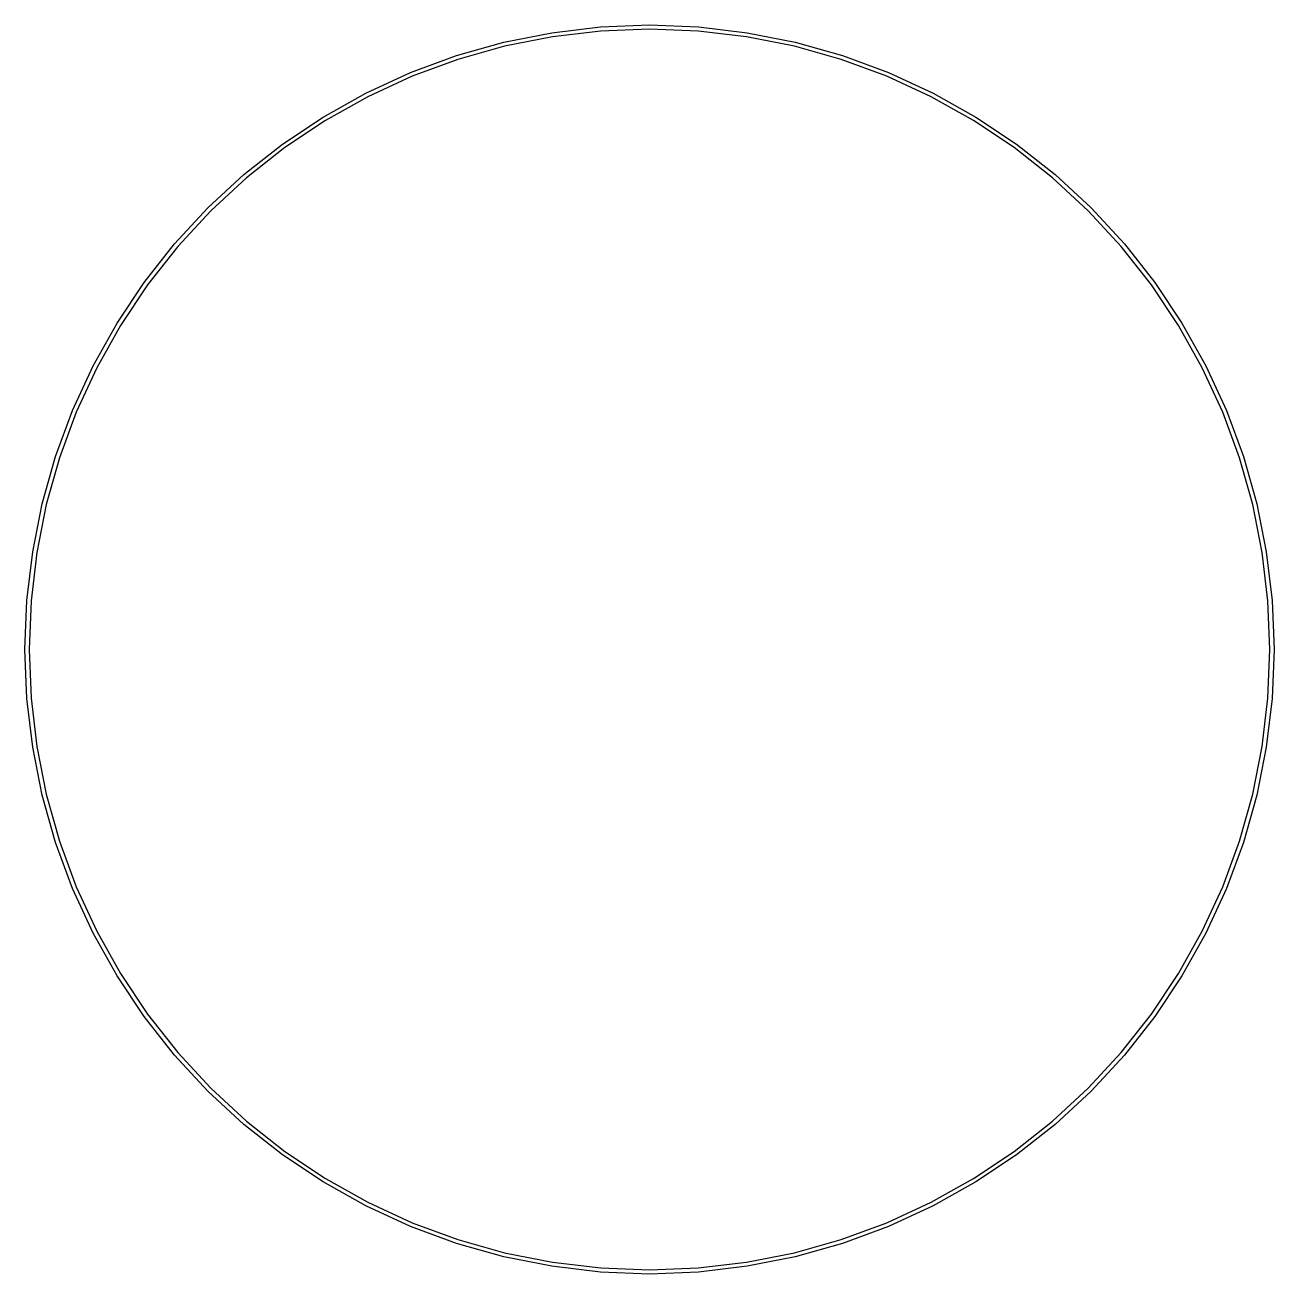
# Model space of a CAD drawing. Extents: x 122.7 to 174.3, y -130.8 to -79.2.
import ezdxf

# ---------------------------------------------------------------- set-up
doc = ezdxf.new("R2010")
doc.units = 0
doc.header["$MEASUREMENT"] = 0
doc.layers.add('BLACK', color=7, linetype='CONTINUOUS')

msp = doc.modelspace()

# ---------------------------------------------------------------- linework, layer by layer
at = {"layer": 'BLACK', "linetype": 'CONTINUOUS'}
for p, q in [((144.462, -79.5072), (146.475, -79.269)), ((146.488, -79.4385), (144.489, -79.6751)), ((146.475, -79.269), (148.5, -79.1895)), ((148.5, -79.3595), (146.488, -79.4385)), ((148.5, -79.1895), (150.525, -79.269)), ((150.512, -79.4385), (148.5, -79.3595)), ((152.511, -79.6751), (150.512, -79.4385)), ((150.525, -79.269), (152.538, -79.5072)), ((140.524, -80.4527), (142.475, -79.9026)), ((142.475, -79.9026), (144.462, -79.5072)), ((144.489, -79.6751), (142.514, -80.0679)), ((154.486, -80.0679), (152.511, -79.6751)), ((152.538, -79.5072), (154.525, -79.9026)), ((154.525, -79.9026), (156.476, -80.4527)), ((138.623, -81.1542), (140.524, -80.4527)), ((142.514, -80.0679), (140.577, -80.6144)), ((156.423, -80.6144), (154.486, -80.0679)), ((156.476, -80.4527), (158.377, -81.1542)), ((140.577, -80.6144), (138.688, -81.3112)), ((158.312, -81.3112), (156.423, -80.6144)), ((136.782, -82.0026), (138.623, -81.1542)), ((138.688, -81.3112), (136.859, -82.1541)), ((160.141, -82.1541), (158.312, -81.3112)), ((158.377, -81.1542), (160.218, -82.0026)), ((135.014, -82.9929), (136.782, -82.0026)), ((160.218, -82.0026), (161.986, -82.9929)), ((136.859, -82.1541), (135.103, -83.1378)), ((161.897, -83.1378), (160.141, -82.1541)), ((133.329, -84.1188), (135.014, -82.9929)), ((161.986, -82.9929), (163.671, -84.1188)), ((135.103, -83.1378), (133.429, -84.2564)), ((163.571, -84.2564), (161.897, -83.1378)), ((131.737, -85.3735), (133.329, -84.1188)), ((163.671, -84.1188), (165.263, -85.3735)), ((133.429, -84.2564), (131.848, -85.5028)), ((165.152, -85.5028), (163.571, -84.2564)), ((130.249, -86.7492), (131.737, -85.3735)), ((131.848, -85.5028), (130.369, -86.8694)), ((166.631, -86.8694), (165.152, -85.5028)), ((165.263, -85.3735), (166.751, -86.7492)), ((128.874, -88.2374), (130.249, -86.7492)), ((130.369, -86.8694), (129.003, -88.3478)), ((167.997, -88.3478), (166.631, -86.8694)), ((166.751, -86.7492), (168.126, -88.2374)), ((127.619, -89.8289), (128.874, -88.2374)), ((168.126, -88.2374), (169.381, -89.8289)), ((129.003, -88.3478), (127.756, -89.9289)), ((169.244, -89.9289), (167.997, -88.3478)), ((126.493, -91.514), (127.619, -89.8289)), ((127.756, -89.9289), (126.638, -91.6029)), ((170.362, -91.6029), (169.244, -89.9289)), ((169.381, -89.8289), (170.507, -91.514)), ((125.503, -93.2823), (126.493, -91.514)), ((126.638, -91.6029), (125.654, -93.3594)), ((171.346, -93.3594), (170.362, -91.6029)), ((170.507, -91.514), (171.497, -93.2823)), ((124.654, -95.1227), (125.503, -93.2823)), ((125.654, -93.3594), (124.811, -95.1878)), ((172.189, -95.1878), (171.346, -93.3594)), ((171.497, -93.2823), (172.346, -95.1227)), ((123.953, -97.0241), (124.654, -95.1227)), ((124.811, -95.1878), (124.114, -97.0766)), ((172.886, -97.0766), (172.189, -95.1878)), ((172.346, -95.1227), (173.047, -97.0241)), ((123.403, -98.9746), (123.953, -97.0241)), ((173.047, -97.0241), (173.597, -98.9746)), ((124.114, -97.0766), (123.568, -99.0143)), ((173.432, -99.0143), (172.886, -97.0766)), ((123.007, -100.962), (123.403, -98.9746)), ((123.568, -99.0143), (123.175, -100.989)), ((173.825, -100.989), (173.432, -99.0143)), ((173.597, -98.9746), (173.993, -100.962)), ((122.769, -102.975), (123.007, -100.962)), ((123.175, -100.989), (122.939, -102.988)), ((174.061, -102.988), (173.825, -100.989)), ((173.993, -100.962), (174.231, -102.975)), ((122.689, -105), (122.769, -102.975)), ((122.939, -102.988), (122.859, -105)), ((174.141, -105), (174.061, -102.988)), ((174.231, -102.975), (174.311, -105)), ((122.769, -107.025), (122.689, -105)), ((122.859, -105), (122.939, -107.012)), ((174.061, -107.012), (174.141, -105)), ((174.311, -105), (174.231, -107.025)), ((123.007, -109.038), (122.769, -107.025)), ((122.939, -107.012), (123.175, -109.011)), ((173.825, -109.011), (174.061, -107.012)), ((174.231, -107.025), (173.993, -109.038)), ((123.403, -111.025), (123.007, -109.038)), ((123.175, -109.011), (123.568, -110.986)), ((173.432, -110.986), (173.825, -109.011)), ((173.993, -109.038), (173.597, -111.025)), ((123.568, -110.986), (124.114, -112.923)), ((172.886, -112.923), (173.432, -110.986)), ((123.953, -112.976), (123.403, -111.025)), ((173.597, -111.025), (173.047, -112.976)), ((124.654, -114.877), (123.953, -112.976)), ((124.114, -112.923), (124.811, -114.812)), ((172.189, -114.812), (172.886, -112.923)), ((173.047, -112.976), (172.346, -114.877)), ((125.503, -116.718), (124.654, -114.877)), ((124.811, -114.812), (125.654, -116.641)), ((171.346, -116.641), (172.189, -114.812)), ((172.346, -114.877), (171.497, -116.718)), ((125.654, -116.641), (126.638, -118.397)), ((170.362, -118.397), (171.346, -116.641)), ((126.493, -118.486), (125.503, -116.718)), ((171.497, -116.718), (170.507, -118.486)), ((127.619, -120.171), (126.493, -118.486)), ((126.638, -118.397), (127.756, -120.071)), ((169.244, -120.071), (170.362, -118.397)), ((170.507, -118.486), (169.381, -120.171)), ((128.874, -121.763), (127.619, -120.171)), ((127.756, -120.071), (129.003, -121.652)), ((167.997, -121.652), (169.244, -120.071)), ((169.381, -120.171), (168.126, -121.763)), ((130.249, -123.251), (128.874, -121.763)), ((129.003, -121.652), (130.369, -123.131)), ((166.631, -123.131), (167.997, -121.652)), ((168.126, -121.763), (166.751, -123.251)), ((131.737, -124.626), (130.249, -123.251)), ((130.369, -123.131), (131.848, -124.497)), ((165.152, -124.497), (166.631, -123.131)), ((166.751, -123.251), (165.263, -124.626)), ((133.329, -125.881), (131.737, -124.626)), ((131.848, -124.497), (133.429, -125.744)), ((163.571, -125.744), (165.152, -124.497)), ((165.263, -124.626), (163.671, -125.881)), ((135.014, -127.007), (133.329, -125.881)), ((133.429, -125.744), (135.103, -126.862)), ((161.897, -126.862), (163.571, -125.744)), ((163.671, -125.881), (161.986, -127.007)), ((135.103, -126.862), (136.859, -127.846)), ((160.141, -127.846), (161.897, -126.862)), ((136.782, -127.997), (135.014, -127.007)), ((161.986, -127.007), (160.218, -127.997)), ((138.623, -128.846), (136.782, -127.997)), ((136.859, -127.846), (138.688, -128.689)), ((158.312, -128.689), (160.141, -127.846)), ((160.218, -127.997), (158.377, -128.846)), ((140.524, -129.547), (138.623, -128.846)), ((138.688, -128.689), (140.577, -129.386)), ((156.423, -129.386), (158.312, -128.689)), ((158.377, -128.846), (156.476, -129.547)), ((142.475, -130.097), (140.524, -129.547)), ((140.577, -129.386), (142.514, -129.932)), ((154.486, -129.932), (156.423, -129.386)), ((156.476, -129.547), (154.525, -130.097)), ((142.514, -129.932), (144.489, -130.325)), ((152.511, -130.325), (154.486, -129.932)), ((144.462, -130.493), (142.475, -130.097)), ((146.475, -130.731), (144.462, -130.493)), ((144.489, -130.325), (146.488, -130.561)), ((146.488, -130.561), (148.5, -130.641)), ((148.5, -130.641), (150.512, -130.561)), ((150.512, -130.561), (152.511, -130.325)), ((152.538, -130.493), (150.525, -130.731)), ((154.525, -130.097), (152.538, -130.493)), ((148.5, -130.811), (146.475, -130.731)), ((150.525, -130.731), (148.5, -130.811))]:
    msp.add_line(p, q, dxfattribs=at)

doc.saveas('drawing.dxf')
